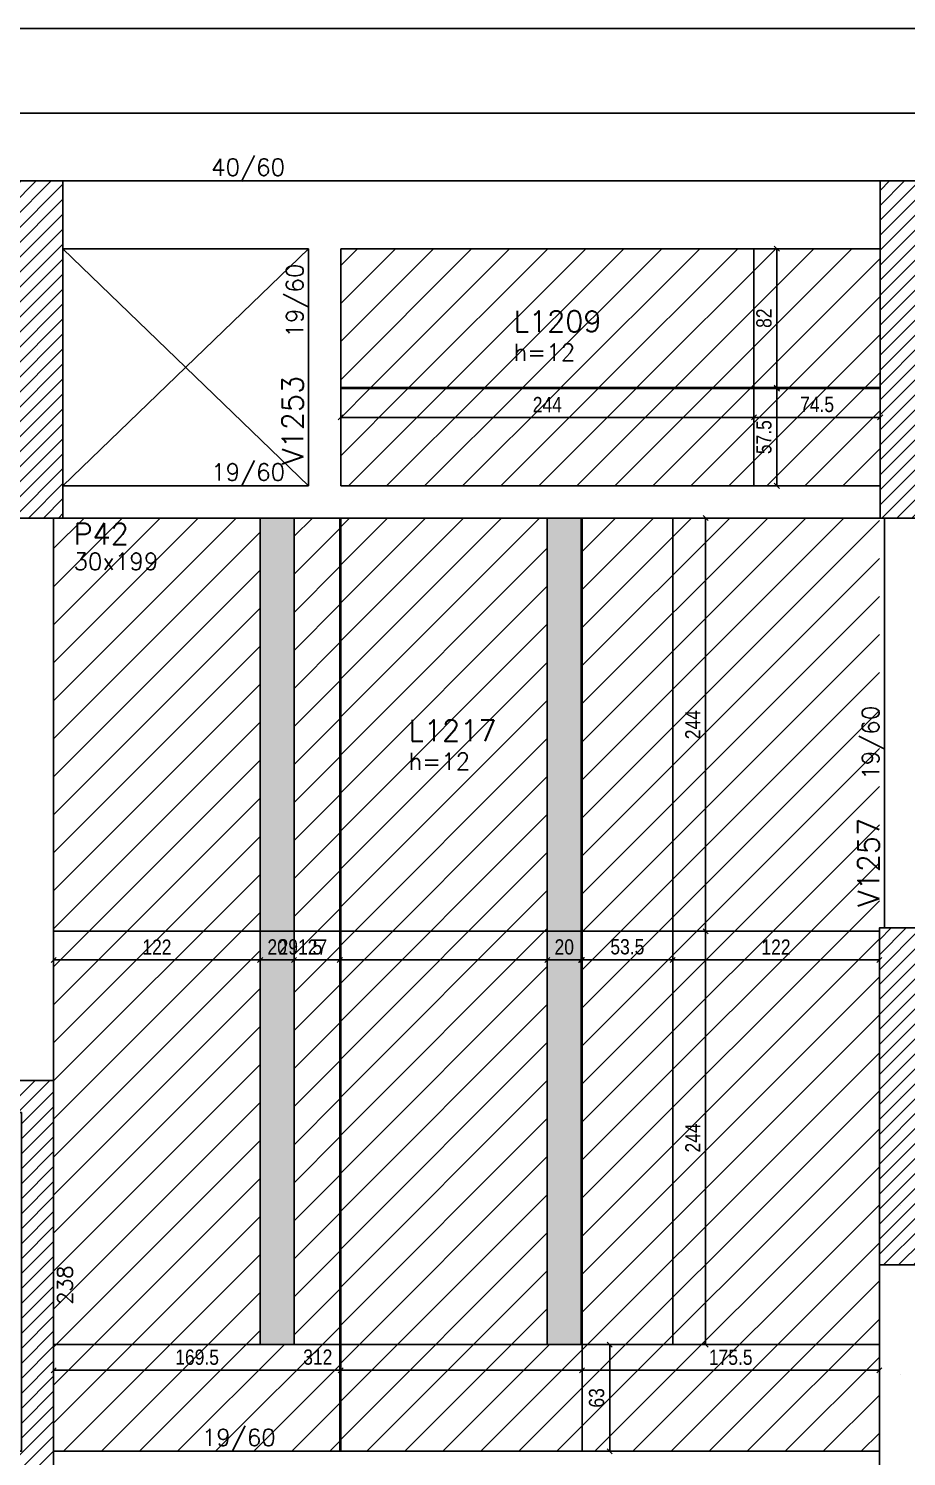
# Model space of a CAD drawing. Extents: x 1860 to 8661, y -614 to 3008.
# Drawn here: x 6028 to 6547, y 1177 to 2020 of the extents above; entities that cross this region are included whole.
import ezdxf

# ---------------------------------------------------------------- set-up
doc = ezdxf.new("R2010")
doc.units = 0
doc.linetypes.add('DASHED', pattern=[0.75, 0.5, -0.25])
for name, color, linetype in [('242', 12, 'Continuous'), ('71', 6, 'Continuous'), ('COTA', 241, 'Continuous'), ('F-LAJES', 3, 'Continuous'), ('F-LAJES-DIM', 2, 'Continuous'), ('F-LAJES-NOME', 4, 'Continuous'), ('F-PILARES-DIM', 172, 'Continuous'), ('F-PILARES-HACH', 174, 'Continuous'), ('F-PILARES-M', 170, 'Continuous'), ('F-PILARES-NOME', 170, 'Continuous'), ('F-PILARES-S', 170, 'Continuous'), ('F-PILARES-V', 170, 'Continuous'), ('F-VIGAS', 3, 'Continuous'), ('F-VIGAS-DIM', 2, 'Continuous'), ('F-VIGAS-NOME', 4, 'Continuous'), ('F-VÃO', 1, 'Continuous'), ('Painéis', 200, 'Continuous')]:
    doc.layers.add(name, color=color, linetype=linetype)
doc.layers.add('Hachura', color=251, linetype='Continuous', lineweight=9)
doc.styles.add('COTA TECNICA-50', font='techl___.ttf', dxfattribs={"height": 9})
doc.styles.add('MCP', font='romans.shx')
doc.dimstyles.new('COTA PAINEL-50', dxfattribs={"dimtxt": 9, "dimasz": 3, "dimexe": 3, "dimexo": 3, "dimgap": 3, "dimtad": 1, "dimdec": 1, "dimzin": 12, "dimdsep": 46, "dimtxsty": 'COTA TECNICA-50', "dimblk1": 'OBLIQUE', "dimblk2": 'OBLIQUE', "dimsah": 1, "dimcen": 0.9, "dimclrd": 4, "dimclre": 4, "dimclrt": 240, "dimadec": 1, "dimazin": 3, "dimtfac": 1, "dimtdec": 1, "dimtmove": 0, "dimatfit": 3, "dimfxl": 1, "dimtolj": 1, "dimtzin": 12, "dimarcsym": 0})
pattern_1 = [(45, (3973.15, 515.9404), (-4.419417, 4.419417), [])]

# ---------------------------------------------------------------- blocks, each defined once
blk = doc.blocks.new('_Oblique')
at = {"color": 0, "linetype": 'ByBlock', "lineweight": -2}
blk.add_line((-0.5, -0.5), (0.5, 0.5), dxfattribs=at)
blk = doc.blocks.new('*D166')
at = {"layer": 'COTA', "color": 4, "lineweight": -2, "transparency": 16777216}
for p, q in [((6212.65, 1804.94), (6212.65, 1787.85)), ((6456.65, 1804.94), (6456.65, 1787.85)), ((6212.65, 1790.85), (6456.65, 1790.85))]:
    blk.add_line(p, q, dxfattribs=at)
at = {"layer": 'Defpoints', "color": 0, "transparency": 16777216}
for p in [(6212.65, 1807.94), (6456.65, 1807.94), (6456.65, 1790.85)]:
    blk.add_point(p, dxfattribs=at)
at = {"layer": 'COTA', "color": 4, "lineweight": -2, "transparency": 16777216, "xscale": 3, "yscale": 3, "zscale": 3, "rotation": 180}
blk.add_blockref('_Oblique', (6212.65, 1790.85), dxfattribs=at)
at = {"layer": 'COTA', "color": 4, "lineweight": -2, "transparency": 16777216, "xscale": 3, "yscale": 3, "zscale": 3}
blk.add_blockref('_Oblique', (6456.65, 1790.85), dxfattribs=at)
at = {"layer": 'COTA', "color": 240, "transparency": 16777216, "insert": (6334.65, 1798.42), "char_height": 9, "attachment_point": 5, "style": 'COTA TECNICA-50'}
blk.add_mtext('\\A1;244', dxfattribs=at)
blk = doc.blocks.new('*D163')
at = {"layer": 'COTA', "color": 4, "lineweight": -2, "transparency": 16777216}
for p, q in [((6456.65, 1804.94), (6456.65, 1787.85)), ((6531.15, 1804.94), (6531.15, 1787.85)), ((6456.65, 1790.85), (6531.15, 1790.85))]:
    blk.add_line(p, q, dxfattribs=at)
at = {"layer": 'Defpoints', "color": 0, "transparency": 16777216}
for p in [(6456.65, 1807.94), (6531.15, 1807.94), (6531.15, 1790.85)]:
    blk.add_point(p, dxfattribs=at)
at = {"layer": 'COTA', "color": 4, "lineweight": -2, "transparency": 16777216, "xscale": 3, "yscale": 3, "zscale": 3, "rotation": 180}
blk.add_blockref('_Oblique', (6456.65, 1790.85), dxfattribs=at)
at = {"layer": 'COTA', "color": 4, "lineweight": -2, "transparency": 16777216, "xscale": 3, "yscale": 3, "zscale": 3}
blk.add_blockref('_Oblique', (6531.15, 1790.85), dxfattribs=at)
at = {"layer": 'COTA', "color": 240, "transparency": 16777216, "insert": (6493.9, 1798.45), "char_height": 9, "attachment_point": 5, "style": 'COTA TECNICA-50'}
blk.add_mtext('\\A1;74.5', dxfattribs=at)
blk = doc.blocks.new('*D164')
at = {"layer": 'COTA', "color": 4, "lineweight": -2, "transparency": 16777216}
for p, q in [((6459.65, 1807.94), (6473.14, 1807.94)), ((6470.14, 1750.44), (6470.14, 1807.94)), ((6459.65, 1750.44), (6473.14, 1750.44))]:
    blk.add_line(p, q, dxfattribs=at)
at = {"layer": 'Defpoints', "color": 0, "transparency": 16777216}
for p in [(6456.65, 1807.94), (6470.14, 1807.94), (6456.65, 1750.44)]:
    blk.add_point(p, dxfattribs=at)
at = {"layer": 'COTA', "color": 4, "lineweight": -2, "transparency": 16777216, "xscale": 3, "yscale": 3, "zscale": 3}
for p, rotation in [((6470.14, 1807.94), 90), ((6470.14, 1750.44), 270)]:
    blk.add_blockref('_Oblique', p, dxfattribs=dict(at, rotation=rotation))
at = {"layer": 'COTA', "color": 240, "transparency": 16777216, "insert": (6462.54, 1779.19), "char_height": 9, "attachment_point": 5, "rotation": 90, "style": 'COTA TECNICA-50'}
blk.add_mtext('\\A1;57.5', dxfattribs=at)
blk = doc.blocks.new('*D165')
at = {"layer": 'COTA', "color": 4, "lineweight": -2, "transparency": 16777216}
for p, q in [((6459.65, 1890.44), (6473.14, 1890.44)), ((6470.14, 1808.44), (6470.14, 1890.44)), ((6459.65, 1808.44), (6473.14, 1808.44))]:
    blk.add_line(p, q, dxfattribs=at)
at = {"layer": 'Defpoints', "color": 0, "transparency": 16777216}
for p in [(6456.65, 1890.44), (6470.14, 1890.44), (6456.65, 1808.44)]:
    blk.add_point(p, dxfattribs=at)
at = {"layer": 'COTA', "color": 4, "lineweight": -2, "transparency": 16777216, "xscale": 3, "yscale": 3, "zscale": 3}
for p, rotation in [((6470.14, 1890.44), 90), ((6470.14, 1808.44), 270)]:
    blk.add_blockref('_Oblique', p, dxfattribs=dict(at, rotation=rotation))
at = {"layer": 'COTA', "color": 240, "transparency": 16777216, "insert": (6462.56, 1849.44), "char_height": 9, "attachment_point": 5, "rotation": 90, "style": 'COTA TECNICA-50'}
blk.add_mtext('\\A1;82', dxfattribs=at)
blk = doc.blocks.new('*D202')
at = {"layer": 'COTA', "color": 4, "lineweight": -2, "transparency": 16777216}
for p, q in [((6043.15, 1240.44), (6043.15, 1225.29)), ((6355.15, 1240.44), (6355.15, 1225.29)), ((6043.15, 1228.29), (6355.15, 1228.29))]:
    blk.add_line(p, q, dxfattribs=at)
at = {"layer": 'Defpoints', "color": 0, "transparency": 16777216}
for p in [(6043.15, 1243.44), (6355.15, 1243.44), (6355.15, 1228.29)]:
    blk.add_point(p, dxfattribs=at)
at = {"layer": 'COTA', "color": 4, "lineweight": -2, "transparency": 16777216, "xscale": 3, "yscale": 3, "zscale": 3, "rotation": 180}
blk.add_blockref('_Oblique', (6043.15, 1228.29), dxfattribs=at)
at = {"layer": 'COTA', "color": 4, "lineweight": -2, "transparency": 16777216, "xscale": 3, "yscale": 3, "zscale": 3}
blk.add_blockref('_Oblique', (6355.15, 1228.29), dxfattribs=at)
at = {"layer": 'COTA', "color": 240, "transparency": 16777216, "insert": (6199.15, 1235.99), "char_height": 9, "attachment_point": 5, "style": 'COTA TECNICA-50'}
blk.add_mtext('\\A1;312', dxfattribs=at)
blk = doc.blocks.new('*D203')
at = {"layer": 'COTA', "color": 4, "lineweight": -2, "transparency": 16777216}
for p, q in [((6355.15, 1240.44), (6355.15, 1225.29)), ((6530.65, 1240.44), (6530.65, 1225.29)), ((6355.15, 1228.29), (6530.65, 1228.29))]:
    blk.add_line(p, q, dxfattribs=at)
at = {"layer": 'Defpoints', "color": 0, "transparency": 16777216}
for p in [(6355.15, 1243.44), (6530.65, 1243.44), (6530.65, 1228.29)]:
    blk.add_point(p, dxfattribs=at)
at = {"layer": 'COTA', "color": 4, "lineweight": -2, "transparency": 16777216, "xscale": 3, "yscale": 3, "zscale": 3, "rotation": 180}
blk.add_blockref('_Oblique', (6355.15, 1228.29), dxfattribs=at)
at = {"layer": 'COTA', "color": 4, "lineweight": -2, "transparency": 16777216, "xscale": 3, "yscale": 3, "zscale": 3}
blk.add_blockref('_Oblique', (6530.65, 1228.29), dxfattribs=at)
at = {"layer": 'COTA', "color": 240, "transparency": 16777216, "insert": (6442.9, 1235.89), "char_height": 9, "attachment_point": 5, "style": 'COTA TECNICA-50'}
blk.add_mtext('\\A1;175.5', dxfattribs=at)
blk = doc.blocks.new('*D204')
at = {"layer": 'COTA', "color": 4, "lineweight": -2, "transparency": 16777216}
for p, q in [((6043.15, 1484.44), (6043.15, 1467.54)), ((6334.65, 1484.44), (6334.65, 1467.54)), ((6043.15, 1470.54), (6334.65, 1470.54))]:
    blk.add_line(p, q, dxfattribs=at)
at = {"layer": 'Defpoints', "color": 0, "transparency": 16777216}
for p in [(6043.15, 1487.44), (6334.65, 1487.44), (6334.65, 1470.54)]:
    blk.add_point(p, dxfattribs=at)
at = {"layer": 'COTA', "color": 4, "lineweight": -2, "transparency": 16777216, "xscale": 3, "yscale": 3, "zscale": 3, "rotation": 180}
blk.add_blockref('_Oblique', (6043.15, 1470.54), dxfattribs=at)
at = {"layer": 'COTA', "color": 4, "lineweight": -2, "transparency": 16777216, "xscale": 3, "yscale": 3, "zscale": 3}
blk.add_blockref('_Oblique', (6334.65, 1470.54), dxfattribs=at)
at = {"layer": 'COTA', "color": 240, "transparency": 16777216, "insert": (6188.9, 1478.17), "char_height": 9, "attachment_point": 5, "style": 'COTA TECNICA-50'}
blk.add_mtext('\\A1;291.5', dxfattribs=at)
blk = doc.blocks.new('*D205')
at = {"layer": 'COTA', "color": 4, "lineweight": -2, "transparency": 16777216}
for p, q in [((6334.65, 1484.44), (6334.65, 1467.54)), ((6354.65, 1484.44), (6354.65, 1467.54)), ((6334.65, 1470.54), (6354.65, 1470.54))]:
    blk.add_line(p, q, dxfattribs=at)
at = {"layer": 'Defpoints', "color": 0, "transparency": 16777216}
for p in [(6334.65, 1487.44), (6354.65, 1487.44), (6354.65, 1470.54)]:
    blk.add_point(p, dxfattribs=at)
at = {"layer": 'COTA', "color": 4, "lineweight": -2, "transparency": 16777216, "xscale": 3, "yscale": 3, "zscale": 3, "rotation": 180}
blk.add_blockref('_Oblique', (6334.65, 1470.54), dxfattribs=at)
at = {"layer": 'COTA', "color": 4, "lineweight": -2, "transparency": 16777216, "xscale": 3, "yscale": 3, "zscale": 3}
blk.add_blockref('_Oblique', (6354.65, 1470.54), dxfattribs=at)
at = {"layer": 'COTA', "color": 240, "transparency": 16777216, "insert": (6344.65, 1478.14), "char_height": 9, "attachment_point": 5, "style": 'COTA TECNICA-50'}
blk.add_mtext('\\A1;20', dxfattribs=at)
blk = doc.blocks.new('*D206')
at = {"layer": 'COTA', "color": 4, "lineweight": -2, "transparency": 16777216}
for p, q in [((6355.15, 1484.44), (6355.15, 1467.54)), ((6408.65, 1484.44), (6408.65, 1467.54)), ((6355.15, 1470.54), (6408.65, 1470.54))]:
    blk.add_line(p, q, dxfattribs=at)
at = {"layer": 'Defpoints', "color": 0, "transparency": 16777216}
for p in [(6355.15, 1487.44), (6408.65, 1487.44), (6408.65, 1470.54)]:
    blk.add_point(p, dxfattribs=at)
at = {"layer": 'COTA', "color": 4, "lineweight": -2, "transparency": 16777216, "xscale": 3, "yscale": 3, "zscale": 3, "rotation": 180}
blk.add_blockref('_Oblique', (6355.15, 1470.54), dxfattribs=at)
at = {"layer": 'COTA', "color": 4, "lineweight": -2, "transparency": 16777216, "xscale": 3, "yscale": 3, "zscale": 3}
blk.add_blockref('_Oblique', (6408.65, 1470.54), dxfattribs=at)
at = {"layer": 'COTA', "color": 240, "transparency": 16777216, "insert": (6381.9, 1478.24), "char_height": 9, "attachment_point": 5, "style": 'COTA TECNICA-50'}
blk.add_mtext('\\A1;53.5', dxfattribs=at)
blk = doc.blocks.new('*D207')
at = {"layer": 'COTA', "color": 4, "lineweight": -2, "transparency": 16777216}
for p, q in [((6408.65, 1484.44), (6408.65, 1467.54)), ((6530.65, 1484.44), (6530.65, 1467.54)), ((6408.65, 1470.54), (6530.65, 1470.54))]:
    blk.add_line(p, q, dxfattribs=at)
at = {"layer": 'Defpoints', "color": 0, "transparency": 16777216}
for p in [(6408.65, 1487.44), (6530.65, 1487.44), (6530.65, 1470.54)]:
    blk.add_point(p, dxfattribs=at)
at = {"layer": 'COTA', "color": 4, "lineweight": -2, "transparency": 16777216, "xscale": 3, "yscale": 3, "zscale": 3, "rotation": 180}
blk.add_blockref('_Oblique', (6408.65, 1470.54), dxfattribs=at)
at = {"layer": 'COTA', "color": 4, "lineweight": -2, "transparency": 16777216, "xscale": 3, "yscale": 3, "zscale": 3}
blk.add_blockref('_Oblique', (6530.65, 1470.54), dxfattribs=at)
at = {"layer": 'COTA', "color": 240, "transparency": 16777216, "insert": (6469.65, 1478.1), "char_height": 9, "attachment_point": 5, "style": 'COTA TECNICA-50'}
blk.add_mtext('\\A1;122', dxfattribs=at)
blk = doc.blocks.new('*D208')
at = {"layer": 'COTA', "color": 4, "lineweight": -2, "transparency": 16777216}
for p, q in [((6411.65, 1487.44), (6431.11, 1487.44)), ((6428.11, 1243.44), (6428.11, 1487.44)), ((6411.65, 1243.44), (6431.11, 1243.44))]:
    blk.add_line(p, q, dxfattribs=at)
at = {"layer": 'Defpoints', "color": 0, "transparency": 16777216}
for p in [(6408.65, 1487.44), (6428.11, 1487.44), (6408.65, 1243.44)]:
    blk.add_point(p, dxfattribs=at)
at = {"layer": 'COTA', "color": 4, "lineweight": -2, "transparency": 16777216, "xscale": 3, "yscale": 3, "zscale": 3}
for p, rotation in [((6428.11, 1487.44), 90), ((6428.11, 1243.44), 270)]:
    blk.add_blockref('_Oblique', p, dxfattribs=dict(at, rotation=rotation))
at = {"layer": 'COTA', "color": 240, "transparency": 16777216, "insert": (6420.54, 1365.44), "char_height": 9, "attachment_point": 5, "rotation": 90, "style": 'COTA TECNICA-50'}
blk.add_mtext('\\A1;244', dxfattribs=at)
blk = doc.blocks.new('*D209')
at = {"layer": 'COTA', "color": 4, "lineweight": -2, "transparency": 16777216}
for p, q in [((6358.15, 1243.44), (6374.48, 1243.44)), ((6371.48, 1180.44), (6371.48, 1243.44)), ((6358.15, 1180.44), (6374.48, 1180.44))]:
    blk.add_line(p, q, dxfattribs=at)
at = {"layer": 'Defpoints', "color": 0, "transparency": 16777216}
for p in [(6355.15, 1243.44), (6371.48, 1243.44), (6355.15, 1180.44)]:
    blk.add_point(p, dxfattribs=at)
at = {"layer": 'COTA', "color": 4, "lineweight": -2, "transparency": 16777216, "xscale": 3, "yscale": 3, "zscale": 3}
for p, rotation in [((6371.48, 1243.44), 90), ((6371.48, 1180.44), 270)]:
    blk.add_blockref('_Oblique', p, dxfattribs=dict(at, rotation=rotation))
at = {"layer": 'COTA', "color": 240, "transparency": 16777216, "insert": (6363.78, 1211.94), "char_height": 9, "attachment_point": 5, "rotation": 90, "style": 'COTA TECNICA-50'}
blk.add_mtext('\\A1;63', dxfattribs=at)
blk = doc.blocks.new('*D210')
at = {"layer": 'COTA', "color": 4, "lineweight": -2, "transparency": 16777216}
for p, q in [((6043.15, 1240.44), (6043.15, 1225.29)), ((6212.65, 1240.44), (6212.65, 1225.29)), ((6043.15, 1228.29), (6212.65, 1228.29))]:
    blk.add_line(p, q, dxfattribs=at)
at = {"layer": 'Defpoints', "color": 0, "transparency": 16777216}
for p in [(6043.15, 1243.44), (6212.65, 1243.44), (6212.65, 1228.29)]:
    blk.add_point(p, dxfattribs=at)
at = {"layer": 'COTA', "color": 4, "lineweight": -2, "transparency": 16777216, "xscale": 3, "yscale": 3, "zscale": 3, "rotation": 180}
blk.add_blockref('_Oblique', (6043.15, 1228.29), dxfattribs=at)
at = {"layer": 'COTA', "color": 4, "lineweight": -2, "transparency": 16777216, "xscale": 3, "yscale": 3, "zscale": 3}
blk.add_blockref('_Oblique', (6212.65, 1228.29), dxfattribs=at)
at = {"layer": 'COTA', "color": 240, "transparency": 16777216, "insert": (6127.9, 1235.92), "char_height": 9, "attachment_point": 5, "style": 'COTA TECNICA-50'}
blk.add_mtext('\\A1;169.5', dxfattribs=at)
blk = doc.blocks.new('*D211')
at = {"layer": 'COTA', "color": 4, "lineweight": -2, "transparency": 16777216}
for p, q in [((6043.15, 1484.44), (6043.15, 1467.54)), ((6165.15, 1484.44), (6165.15, 1467.54)), ((6043.15, 1470.54), (6165.15, 1470.54))]:
    blk.add_line(p, q, dxfattribs=at)
at = {"layer": 'Defpoints', "color": 0, "transparency": 16777216}
for p in [(6043.15, 1487.44), (6165.15, 1487.44), (6165.15, 1470.54)]:
    blk.add_point(p, dxfattribs=at)
at = {"layer": 'COTA', "color": 4, "lineweight": -2, "transparency": 16777216, "xscale": 3, "yscale": 3, "zscale": 3, "rotation": 180}
blk.add_blockref('_Oblique', (6043.15, 1470.54), dxfattribs=at)
at = {"layer": 'COTA', "color": 4, "lineweight": -2, "transparency": 16777216, "xscale": 3, "yscale": 3, "zscale": 3}
blk.add_blockref('_Oblique', (6165.15, 1470.54), dxfattribs=at)
at = {"layer": 'COTA', "color": 240, "transparency": 16777216, "insert": (6104.15, 1478.1), "char_height": 9, "attachment_point": 5, "style": 'COTA TECNICA-50'}
blk.add_mtext('\\A1;122', dxfattribs=at)
blk = doc.blocks.new('*D212')
at = {"layer": 'COTA', "color": 4, "lineweight": -2, "transparency": 16777216}
for p, q in [((6165.15, 1484.44), (6165.15, 1467.54)), ((6185.15, 1484.44), (6185.15, 1467.54)), ((6165.15, 1470.54), (6185.15, 1470.54))]:
    blk.add_line(p, q, dxfattribs=at)
at = {"layer": 'Defpoints', "color": 0, "transparency": 16777216}
for p in [(6165.15, 1487.44), (6185.15, 1487.44), (6185.15, 1470.54)]:
    blk.add_point(p, dxfattribs=at)
at = {"layer": 'COTA', "color": 4, "lineweight": -2, "transparency": 16777216, "xscale": 3, "yscale": 3, "zscale": 3, "rotation": 180}
blk.add_blockref('_Oblique', (6165.15, 1470.54), dxfattribs=at)
at = {"layer": 'COTA', "color": 4, "lineweight": -2, "transparency": 16777216, "xscale": 3, "yscale": 3, "zscale": 3}
blk.add_blockref('_Oblique', (6185.15, 1470.54), dxfattribs=at)
at = {"layer": 'COTA', "color": 240, "transparency": 16777216, "insert": (6175.15, 1478.14), "char_height": 9, "attachment_point": 5, "style": 'COTA TECNICA-50'}
blk.add_mtext('\\A1;20', dxfattribs=at)
blk = doc.blocks.new('*D213')
at = {"layer": 'COTA', "color": 4, "lineweight": -2, "transparency": 16777216}
for p, q in [((6185.15, 1484.44), (6185.15, 1467.54)), ((6212.15, 1484.44), (6212.15, 1467.54)), ((6185.15, 1470.54), (6212.15, 1470.54))]:
    blk.add_line(p, q, dxfattribs=at)
at = {"layer": 'Defpoints', "color": 0, "transparency": 16777216}
for p in [(6185.15, 1487.44), (6212.15, 1487.44), (6212.15, 1470.54)]:
    blk.add_point(p, dxfattribs=at)
at = {"layer": 'COTA', "color": 4, "lineweight": -2, "transparency": 16777216, "xscale": 3, "yscale": 3, "zscale": 3, "rotation": 180}
blk.add_blockref('_Oblique', (6185.15, 1470.54), dxfattribs=at)
at = {"layer": 'COTA', "color": 4, "lineweight": -2, "transparency": 16777216, "xscale": 3, "yscale": 3, "zscale": 3}
blk.add_blockref('_Oblique', (6212.15, 1470.54), dxfattribs=at)
at = {"layer": 'COTA', "color": 240, "transparency": 16777216, "insert": (6198.9, 1478.11), "char_height": 9, "attachment_point": 5, "style": 'COTA TECNICA-50'}
blk.add_mtext('\\A1;27', dxfattribs=at)
blk = doc.blocks.new('*D214')
at = {"layer": 'COTA', "color": 4, "lineweight": -2, "transparency": 16777216}
for p, q in [((6411.65, 1731.44), (6431.11, 1731.44)), ((6428.11, 1487.44), (6428.11, 1731.44)), ((6411.65, 1487.44), (6431.11, 1487.44))]:
    blk.add_line(p, q, dxfattribs=at)
at = {"layer": 'Defpoints', "color": 0, "transparency": 16777216}
for p in [(6408.65, 1731.44), (6428.11, 1731.44), (6408.65, 1487.44)]:
    blk.add_point(p, dxfattribs=at)
at = {"layer": 'COTA', "color": 4, "lineweight": -2, "transparency": 16777216, "xscale": 3, "yscale": 3, "zscale": 3}
for p, rotation in [((6428.11, 1731.44), 90), ((6428.11, 1487.44), 270)]:
    blk.add_blockref('_Oblique', p, dxfattribs=dict(at, rotation=rotation))
at = {"layer": 'COTA', "color": 240, "transparency": 16777216, "insert": (6420.54, 1609.44), "char_height": 9, "attachment_point": 5, "rotation": 90, "style": 'COTA TECNICA-50'}
blk.add_mtext('\\A1;244', dxfattribs=at)

msp = doc.modelspace()

# ---------------------------------------------------------------- hatches: boundary and pattern name
at = {"layer": 'F-PILARES-HACH', "linetype": 'Continuous'}
h = msp.add_hatch(dxfattribs=at)
h.set_pattern_fill('ANSI31', color=256, scale=50, style=0)
h.set_pattern_definition(pattern_1)
h.paths.add_polyline_path([(6018.65, 1731.44), (6048.65, 1731.44), (6048.65, 1930.44), (6018.65, 1930.44)], flags=16)
h = msp.add_hatch(dxfattribs=at)
h.set_pattern_fill('ANSI31', color=256, scale=50, style=0)
h.set_pattern_definition(pattern_1)
h.paths.add_polyline_path([(6531.15, 1731.44), (6556.15, 1731.44), (6556.15, 1930.44), (6531.15, 1930.44)], flags=16)
h = msp.add_hatch(dxfattribs=at)
h.set_pattern_fill('ANSI31', color=256, scale=50, style=0)
h.set_pattern_definition(pattern_1)
h.paths.add_polyline_path([(6530.65, 1290.44), (6555.65, 1290.44), (6555.65, 1489.44), (6530.65, 1489.44)], flags=16)
h = msp.add_hatch(dxfattribs=at)
h.set_pattern_fill('ANSI31', color=256, scale=50, style=0)
h.set_pattern_definition(pattern_1)
h.paths.add_polyline_path([(6043.15, 1161.44), (6043.15, 1399.44), (5805.15, 1399.44), (5805.15, 1380.44), (6024.15, 1380.44), (6024.15, 1180.44), (5805.15, 1180.44), (5805.15, 1161.44)], flags=16)
at = {"layer": 'Hachura', "linetype": 'ByBlock'}
h = msp.add_hatch(dxfattribs=at)
h.set_pattern_fill('ANSI31', color=256, scale=5)
h.set_pattern_definition([(45, (0, -425.763), (-11.22532, 11.22532), [])])
h.paths.add_polyline_path([(6456.65, 1808.44), (6456.65, 1890.44), (6212.65, 1890.44), (6212.65, 1808.44)])
h.paths.add_polyline_path([(6531.15, 1890.44), (6456.65, 1890.44), (6456.65, 1808.44), (6531.15, 1808.44)])
h.paths.add_polyline_path([(6456.65, 1807.94), (6456.65, 1750.44), (6531.15, 1750.44), (6531.15, 1807.94)])
h.paths.add_polyline_path([(6212.65, 1807.94), (6212.65, 1750.44), (6456.65, 1750.44), (6456.65, 1807.94)])
h = msp.add_hatch(dxfattribs=at)
h.set_pattern_fill('ANSI31', color=256, scale=5)
h.set_pattern_definition([(45, (26.26, 6.996), (-11.22532, 11.22532), [])])
h.paths.add_polyline_path([(6043.15, 1487.44), (6165.15, 1487.44), (6165.15, 1731.44), (6048.65, 1731.44), (6043.15, 1731.44)])
h.paths.add_polyline_path([(6043.15, 1243.44), (6165.15, 1243.44), (6165.15, 1487.44), (6043.15, 1487.44), (6043.15, 1399.44)])
h.paths.add_polyline_path([(6043.15, 1243.44), (6043.15, 1180.44), (6212.15, 1180.44), (6212.15, 1243.44)])
h.paths.add_polyline_path([(6212.15, 1487.44), (6185.15, 1487.44), (6185.15, 1243.44), (6212.15, 1243.44)])
h.paths.add_polyline_path([(6212.15, 1731.44), (6203.15, 1731.44), (6185.15, 1731.44), (6185.15, 1487.44), (6212.15, 1487.44)])
at = {"layer": 'Hachura'}
h = msp.add_hatch(color=256, dxfattribs=at)
h.dxf.hatch_style = 1
h.paths.add_polyline_path([(6165.15, 1487.44), (6185.15, 1487.44), (6185.15, 1731.44), (6165.15, 1731.44)])
h.paths.add_polyline_path([(6165.15, 1243.44), (6185.15, 1243.44), (6185.15, 1487.44), (6165.15, 1487.44)])
at = {"layer": 'Hachura', "linetype": 'ByBlock'}
h = msp.add_hatch(dxfattribs=at)
h.set_pattern_fill('ANSI31', color=256, scale=5)
h.set_pattern_definition([(45, (-178.398, -39.917), (-11.22532, 11.22532), [])])
h.paths.add_polyline_path([(6334.65, 1487.44), (6334.65, 1731.44), (6212.65, 1731.44), (6212.65, 1487.44)])
h.paths.add_polyline_path([(6212.65, 1243.44), (6334.65, 1243.44), (6334.65, 1487.44), (6212.65, 1487.44)])
h.paths.add_polyline_path([(6212.65, 1243.44), (6212.65, 1180.44), (6355.15, 1180.44), (6355.15, 1243.44)])
h.paths.add_polyline_path([(6530.65, 1180.44), (6530.65, 1243.44), (6355.15, 1243.44), (6355.15, 1180.44)])
h.paths.add_polyline_path([(6408.65, 1487.44), (6355.15, 1487.44), (6355.15, 1243.44), (6408.65, 1243.44)])
h.paths.add_polyline_path([(6530.65, 1459.44), (6530.65, 1487.44), (6408.65, 1487.44), (6408.65, 1243.44), (6530.65, 1243.44)])
h.paths.add_polyline_path([(6530.65, 1487.44), (6530.65, 1731.44), (6408.65, 1731.44), (6408.65, 1487.44)])
h.paths.add_polyline_path([(6408.65, 1731.44), (6355.15, 1731.44), (6355.15, 1487.44), (6408.65, 1487.44)])
h = msp.add_hatch(color=256, dxfattribs=at)
h.dxf.hatch_style = 1
h.paths.add_polyline_path([(6354.65, 1731.44), (6334.65, 1731.44), (6334.65, 1487.44), (6354.65, 1487.44)])
h.paths.add_polyline_path([(6354.65, 1487.44), (6334.65, 1487.44), (6334.65, 1243.44), (6354.65, 1243.44)])

# ---------------------------------------------------------------- linework, layer by layer
at = {"layer": '242', "linetype": 'Continuous'}
for p, q in [((6033.65, 1830.94), (6033.65, 1830.94)), ((6543.65, 1830.94), (6543.65, 1830.94)), ((6543.15, 1389.94), (6543.15, 1389.94)), ((6543.15, 1325.44), (6543.15, 1325.44)), ((6543.15, 1225.94), (6543.15, 1225.94))]:
    msp.add_line(p, q, dxfattribs=at)
at = {"layer": '71', "color": 2}
msp.add_line((7232.65, 2020.44), (5249.15, 2020.44), dxfattribs=at)
at = {"layer": '71', "color": 1, "linetype": 'DASHED'}
msp.add_line((5249.15, 1930.44), (7232.65, 1930.44), dxfattribs=at)
at = {"layer": 'F-LAJES', "linetype": 'Continuous'}
msp.add_line((2734.15, 1970.44), (7232.65, 1970.44), dxfattribs=at)
at = {"layer": 'F-PILARES-M', "linetype": 'Continuous'}
msp.add_lwpolyline([(6555.65, 1290.44), (6530.65, 1290.44), (6530.65, 1161.44), (6555.65, 1161.44), (6555.65, 1290.44)], dxfattribs=at)
at = {"layer": 'F-PILARES-S', "linetype": 'Continuous'}
for points in [[(6018.65, 1731.44), (6048.65, 1731.44), (6048.65, 1930.44), (6018.65, 1930.44), (6018.65, 1731.44)], [(6531.15, 1731.44), (6556.15, 1731.44), (6556.15, 1930.44), (6531.15, 1930.44), (6531.15, 1731.44)], [(6043.15, 1161.44), (6043.15, 1399.44), (5805.15, 1399.44), (5805.15, 1380.44), (6024.15, 1380.44), (6024.15, 1180.44), (5805.15, 1180.44), (5805.15, 1161.44), (6043.15, 1161.44)]]:
    msp.add_lwpolyline(points, dxfattribs=at)
at = {"layer": 'F-PILARES-V', "linetype": 'Continuous'}
msp.add_lwpolyline([(6530.65, 1290.44), (6555.65, 1290.44), (6555.65, 1489.44), (6530.65, 1489.44), (6530.65, 1290.44)], dxfattribs=at)
at = {"layer": 'F-VIGAS'}
for points in [[(6203.15, 1930.44), (6048.65, 1930.44)], [(6531.15, 1930.44), (6203.15, 1930.44)], [(6048.65, 1890.44), (6193.65, 1890.44)], [(6193.65, 1890.44), (6193.65, 1750.44)], [(6212.65, 1750.44), (6212.65, 1890.44)], [(6212.65, 1890.44), (6531.15, 1890.44)], [(6193.65, 1750.44), (6048.65, 1750.44)], [(6531.15, 1750.44), (6212.65, 1750.44)], [(6043.15, 1399.44), (6043.15, 1731.44)], [(6048.65, 1731.44), (6203.15, 1731.44)], [(6203.15, 1731.44), (6531.15, 1731.44)], [(6533.65, 1731.44), (6533.65, 1489.44)], [(6530.65, 1180.44), (6043.15, 1180.44)]]:
    msp.add_lwpolyline(points, dxfattribs=at)
at = {"layer": 'F-VÃO'}
for p, q in [((6048.65, 1750.44), (6193.65, 1890.44)), ((6048.65, 1890.44), (6193.65, 1750.44))]:
    msp.add_line(p, q, dxfattribs=at)
at = {"layer": 'Painéis'}
for points in [[(6456.65, 1750.44), (6456.65, 1890.44)], [(6212.65, 1808.44), (6531.15, 1808.44)], [(6212.65, 1807.94), (6531.15, 1807.94)], [(6165.15, 1243.44), (6165.15, 1731.44)], [(6185.15, 1243.44), (6185.15, 1731.44)], [(6212.15, 1180.44), (6212.15, 1731.44)], [(6212.65, 1180.44), (6212.65, 1731.44)], [(6334.65, 1243.44), (6334.65, 1731.44)], [(6354.65, 1243.44), (6354.65, 1731.44)], [(6355.15, 1180.44), (6355.15, 1731.44)], [(6408.65, 1731.44), (6408.65, 1243.44)], [(6043.15, 1487.44), (6530.65, 1487.44)], [(6043.15, 1243.44), (6530.65, 1243.44)]]:
    msp.add_lwpolyline(points, dxfattribs=at)

# ---------------------------------------------------------------- texts
at = {"layer": 'F-LAJES-DIM', "linetype": 'Continuous', "style": 'MCP'}
for p in [(6314.7, 1824.3), (6252.68, 1582.75)]:
    msp.add_text('h=12', height=10, dxfattribs=at).set_placement(p)
at = {"layer": 'F-LAJES-NOME', "linetype": 'Continuous', "style": 'MCP'}
for s, p in [('L1209', (6314.7, 1841.3)), ('L1217', (6252.68, 1599.75))]:
    msp.add_text(s, height=12.5, dxfattribs=at).set_placement(p)
at = {"layer": 'F-PILARES-DIM', "linetype": 'Continuous', "style": 'MCP'}
msp.add_text('30x199', height=10, dxfattribs=at).set_placement((6054.9, 1700.82))
msp.add_text('238', height=9, rotation=90, dxfattribs=at).set_placement((6054.4, 1266.94))
at = {"layer": 'F-PILARES-NOME', "linetype": 'Continuous', "style": 'MCP'}
msp.add_text('P42', height=12.5, dxfattribs=at).set_placement((6054.9, 1715.82))
at = {"layer": 'F-VIGAS-DIM', "linetype": 'Continuous', "style": 'MCP'}
for s, p in [('40/60', (6136.15, 1933.57)), ('19/60', (6136.15, 1753.57)), ('19/60', (6130.65, 1183.57))]:
    msp.add_text(s, height=10, dxfattribs=at).set_placement(p)
for p in [(6190.52, 1837.94), (6530.52, 1576.94)]:
    msp.add_text('19/60', height=10, rotation=90, dxfattribs=at).set_placement(p)
at = {"layer": 'F-VIGAS-NOME', "linetype": 'Continuous', "style": 'MCP'}
for s, p in [('V1253', (6190.52, 1762.94)), ('V1257', (6530.52, 1501.94))]:
    msp.add_text(s, height=12.5, rotation=90, dxfattribs=at).set_placement(p)

# ---------------------------------------------------------------- dimensions: what is measured, and where the dimension line sits
at = {"layer": 'COTA'}
for base, p1, p2, picture, middle in [((6470.14, 1890.44), (6456.65, 1808.44), (6456.65, 1890.44), '*D165', (6462.56, 1849.44)), ((6470.14, 1807.94), (6456.65, 1750.44), (6456.65, 1807.94), '*D164', (6462.54, 1779.19)), ((6428.11, 1731.44), (6408.65, 1487.44), (6408.65, 1731.44), '*D214', (6420.54, 1609.44)), ((6428.11, 1487.44), (6408.65, 1243.44), (6408.65, 1487.44), '*D208', (6420.54, 1365.44)), ((6371.48, 1243.44), (6355.15, 1180.44), (6355.15, 1243.44), '*D209', (6363.78, 1211.94))]:
    dim = msp.add_linear_dim(base=base, p1=p1, p2=p2, angle=90, dimstyle='COTA PAINEL-50', dxfattribs=at)
    dim.commit()
    dim.dimension.update_dxf_attribs({"geometry": picture, "text_midpoint": middle})
for base, p1, p2, picture, middle in [((6456.65, 1790.85), (6212.65, 1807.94), (6456.65, 1807.94), '*D166', (6334.65, 1798.42)), ((6334.65, 1470.54), (6043.15, 1487.44), (6334.65, 1487.44), '*D204', (6188.9, 1478.17)), ((6165.15, 1470.54), (6043.15, 1487.44), (6165.15, 1487.44), '*D211', (6104.15, 1478.1)), ((6408.65, 1470.54), (6355.15, 1487.44), (6408.65, 1487.44), '*D206', (6381.9, 1478.24)), ((6355.15, 1228.29), (6043.15, 1243.44), (6355.15, 1243.44), '*D202', (6199.15, 1235.99)), ((6212.65, 1228.29), (6043.15, 1243.44), (6212.65, 1243.44), '*D210', (6127.9, 1235.92))]:
    dim = msp.add_linear_dim(base=base, p1=p1, p2=p2, dimstyle='COTA PAINEL-50', dxfattribs=at)
    dim.commit()
    dim.dimension.update_dxf_attribs({"geometry": picture, "text_midpoint": middle})
for base, p1, p2, picture, middle in [((6531.15, 1790.85), (6456.65, 1807.94), (6531.15, 1807.94), '*D163', (6493.9, 1798.45)), ((6185.15, 1470.54), (6165.15, 1487.44), (6185.15, 1487.44), '*D212', (6175.15, 1478.14)), ((6354.65, 1470.54), (6334.65, 1487.44), (6354.65, 1487.44), '*D205', (6344.65, 1478.14)), ((6530.65, 1470.54), (6408.65, 1487.44), (6530.65, 1487.44), '*D207', (6469.65, 1478.1)), ((6530.65, 1228.29), (6355.15, 1243.44), (6530.65, 1243.44), '*D203', (6442.9, 1235.89))]:
    dim = msp.add_linear_dim(base=base, p1=p1, p2=p2, dimstyle='COTA PAINEL-50', override={"dimtmove": 1}, dxfattribs=at)
    dim.commit()
    dim.dimension.update_dxf_attribs({"geometry": picture, "text_midpoint": middle})
dim = msp.add_linear_dim(base=(6212.15, 1470.54), p1=(6185.15, 1487.44), p2=(6212.15, 1487.44), dimstyle='COTA PAINEL-50', override={"dimtmove": 1}, dxfattribs=at)
dim.commit()
dim.dimension.update_dxf_attribs({"geometry": '*D213', "text_midpoint": (6198.9, 1470.54), "dimtype": 160})

doc.saveas('drawing.dxf')
